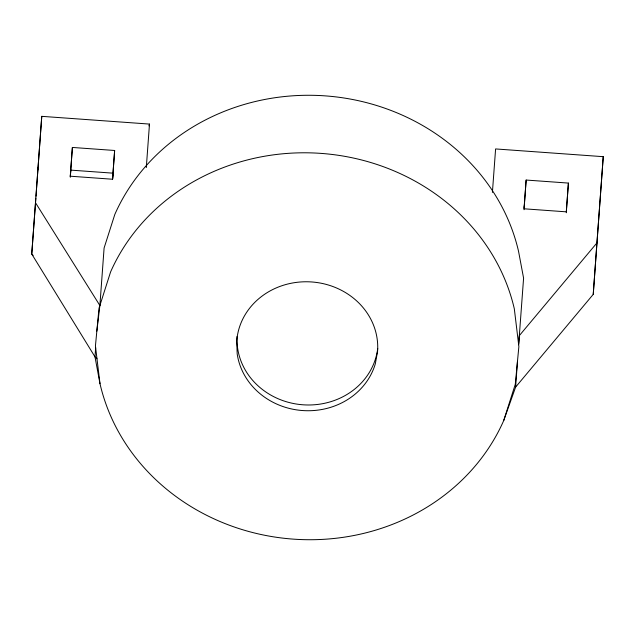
<?xml version="1.0" encoding="UTF-8"?>
<svg xmlns="http://www.w3.org/2000/svg" width="635" height="635" viewBox="0 0 635 635"><rect width="100%" height="100%" fill="white"/><g stroke="black" fill="none" stroke-linecap="round" stroke-linejoin="round"><path stroke-width="0.95" d="M146.296 167.569L149.487 124.079L41.759 116.34L31.75 254.04L94.996 356.862L96.98 358.791M35.997 196.199L41.759 116.34M70.263 177.117L72.382 147.447L114.641 150.479L112.593 179.165M95.647 347.75L94.996 356.862L99.989 383.699A211.828 193.365 4.2 0 0 288.877 538.766A211.828 193.365 4.2 0 0 503.706 420.576L515.628 387.08L517.469 361.363M524.026 209.717L526.145 180.046L568.404 183.078L566.285 212.749M518.652 344.757L519.311 335.645L596.916 242.943L603.25 156.678L495.602 148.939L492.403 192.437M515.628 387.08L593.241 294.37L596.916 242.943M603.25 156.678L593.241 294.37M35.854 198.16L31.75 254.04L33.147 255.397M72.382 147.447L70.271 176.205L112.53 179.237L114.641 150.479M70.326 176.832L70.818 170.124L113.078 173.164L112.657 178.911M96.837 331.145L99.878 305.514L104.1 248.007L114.824 214.424A211.828 193.365 4.2 0 1 329.652 96.234A211.828 193.365 4.2 0 1 518.541 251.301L523.589 278.138L518.731 343.773M526.145 180.046L524.034 208.796L566.293 211.836L568.404 183.078M524.232 207.51L524.367 205.597M148.971 125.873L149.487 124.079M503.706 420.576L515.287 384.302L518.874 346.559L514.318 308.808A211.828 193.365 4.2 0 0 325.43 153.749A211.828 193.365 4.2 0 0 110.593 271.931L99.012 308.213L95.433 345.948L99.989 383.699M35.425 202.605L99.878 305.514M38.084 167.775L38.489 169.712M377.722 348.464A70.612 64.453 4.2 0 1 301.919 404.709A70.612 64.453 4.2 0 1 237.085 336.415M377.579 351.314L375.333 363.76A70.612 64.453 4.2 0 1 302.554 410.543A70.612 64.453 4.2 0 1 237.18 353.838L236.728 341.193A70.612 64.453 4.2 0 1 311.753 281.964A70.612 64.453 4.2 0 1 377.579 351.314"/></g></svg>
